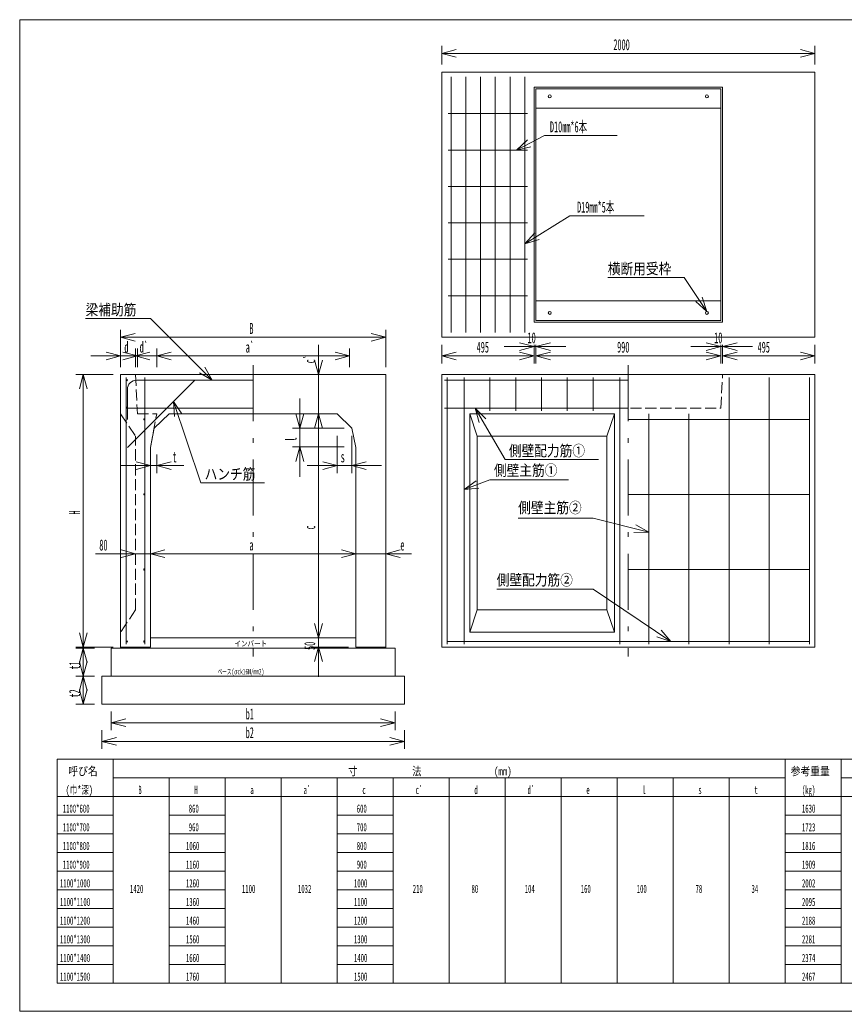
# Model space of a CAD drawing. Units: millimetres, scale not verified. Extents: x 255 to 7715, y 190 to 5500.
# Drawn here: x 255 to 4671, y 190 to 5500 of the extents above; entities that cross this region are included whole.
import ezdxf
from ezdxf.enums import TextEntityAlignment as Align

# ---------------------------------------------------------------- set-up
doc = ezdxf.new("R2010")
doc.units = ezdxf.units.MM
doc.header["$LTSCALE"] = 10
doc.linetypes.add('USER1', pattern=[8, 6, -2])
doc.linetypes.add('USER2', pattern=[50.5, 30, -9, 2.5, -9])
for name, color, linetype, lineweight in [('1', 7, 'Continuous', 18), ('10', 3, 'Continuous', 18), ('17', 7, 'Continuous', 18), ('18', 7, 'Continuous', 18)]:
    doc.layers.add(name, color=color, linetype=linetype, lineweight=lineweight)
doc.styles.add('ＭＳ ゴシック', font='')
doc.styles.get('ＭＳ ゴシック').set_extended_font_data('MS Gothic')

msp = doc.modelspace()

# ---------------------------------------------------------------- linework, layer by layer
at = {"layer": '1'}
for p, q in [((255, 5500), (255, 190)), ((7715, 5500), (255, 5500)), ((2515, 5360), (2515, 5260)), ((2515, 5320), (2592.27, 5340.71)), ((2515, 5320), (4515, 5320)), ((2515, 5320), (2592.27, 5299.29)), ((4515, 5320), (4437.73, 5340.71)), ((4515, 5320), (4437.73, 5299.29)), ((4515, 5360), (4515, 5260)), ((2515, 5220), (4515, 5220)), ((2515, 4580), (2515, 5220)), ((4515, 5220), (4515, 4580)), ((3010, 5140), (4010, 5140)), ((3010, 4580), (3010, 5140)), ((3020, 5130), (4010, 5130)), ((3020, 4580), (3020, 5130)), ((4010, 5140), (4020, 5140)), ((4010, 5130), (4010, 4580)), ((4020, 5140), (4020, 4580)), ((3020, 5026), (4010, 5026)), ((2515, 4450), (2515, 4580)), ((3010, 4580), (3010, 4450)), ((3020, 4450), (3020, 4580)), ((4010, 4450), (4010, 4580)), ((4020, 4580), (4020, 4450)), ((4515, 4450), (4515, 4580)), ((2515, 3800), (2515, 4450)), ((3010, 3880), (3010, 4450)), ((3020, 3890), (3020, 4450)), ((4010, 4450), (4010, 3890)), ((4020, 4450), (4020, 3880)), ((4515, 4450), (4515, 3800)), ((3815, 4120), (3405, 4120)), ((3936, 3938), (3815, 4120)), ((4010, 3994), (3020, 3994)), ((3936, 3938), (3875.98, 3990.89)), ((3936, 3938), (3910.46, 4013.81)), ((955, 3900), (607.42, 3900)), ((1286.15, 3570), (955, 3900)), ((4020, 3880), (3010, 3880)), ((4010, 3890), (3020, 3890)), ((795, 3840), (795, 3640)), ((2215, 3840), (2215, 3640)), ((795, 3800), (872.27, 3820.71)), ((795, 3800), (2215, 3800)), ((795, 3800), (872.27, 3779.29)), ((2215, 3800), (2137.73, 3820.71)), ((2215, 3800), (2137.73, 3779.29)), ((4515, 3800), (2515, 3800)), ((3010, 3750), (2932.73, 3770.71)), ((3020, 3750), (3097.27, 3770.71)), ((4010, 3750), (3932.73, 3770.71)), ((4020, 3750), (4097.27, 3770.71)), ((795, 3700), (717.73, 3720.71)), ((795, 3740), (795, 3640)), ((885, 3700), (807.73, 3720.71)), ((875, 3740), (875, 3640)), ((875, 3700), (952.27, 3720.71)), ((885, 3740), (885, 3640)), ((989, 3740), (989, 3640)), ((989, 3740), (989, 3640)), ((989, 3700), (1066.27, 3720.71)), ((989, 3700), (1066.27, 3720.71)), ((1855, 3230), (1855, 3760)), ((2021, 3700), (1943.73, 3720.71)), ((2021, 3740), (2021, 3640)), ((2515, 3660), (2515, 3760)), ((2515, 3700), (2592.27, 3720.71)), ((2850, 3750), (3180, 3750)), ((3010, 3750), (2932.73, 3729.29)), ((3010, 3700), (2932.73, 3720.71)), ((3010, 3660), (3010, 3760)), ((3010, 3710), (3010, 3760)), ((3020, 3660), (3020, 3760)), ((3020, 3710), (3020, 3760)), ((3020, 3750), (3097.27, 3729.29)), ((3020, 3700), (3097.27, 3720.71)), ((3850, 3750), (4180, 3750)), ((4010, 3750), (3932.73, 3729.29)), ((4010, 3700), (3932.73, 3720.71)), ((4010, 3660), (4010, 3760)), ((4010, 3710), (4010, 3760)), ((4020, 3660), (4020, 3760)), ((4020, 3710), (4020, 3760)), ((4020, 3750), (4097.27, 3729.29)), ((4020, 3700), (4097.27, 3720.71)), ((4515, 3700), (4437.73, 3720.71)), ((4515, 3660), (4515, 3760)), ((635, 3700), (1035, 3700)), ((795, 3700), (717.73, 3679.29)), ((725, 3700), (1149, 3700)), ((885, 3700), (807.73, 3679.29)), ((875, 3700), (952.27, 3679.29)), ((989, 3700), (1066.27, 3679.29)), ((989, 3700), (2021, 3700)), ((989, 3700), (1066.27, 3679.29)), ((1855, 3600), (1834.29, 3677.27)), ((1855, 3600), (1875.71, 3677.27)), ((2021, 3700), (1943.73, 3679.29)), ((2515, 3700), (3010, 3700)), ((2515, 3700), (2592.27, 3679.29)), ((3010, 3700), (2932.73, 3679.29)), ((3020, 3700), (4010, 3700)), ((3020, 3700), (3097.27, 3679.29)), ((4010, 3700), (3932.73, 3679.29)), ((4020, 3700), (4515, 3700)), ((4020, 3700), (4097.27, 3679.29)), ((4515, 3700), (4437.73, 3679.29)), ((1286.15, 3570), (1246.03, 3639.21)), ((555, 3600), (755, 3600)), ((595, 3600), (574.29, 3522.73)), ((595, 3600), (595, 2140)), ((595, 3600), (615.71, 3522.73)), ((795, 3600), (2215, 3600)), ((795, 2756), (795, 3600)), ((1192.57, 3570), (831.57, 3209)), ((1505, 3570), (881, 3570)), ((1286.15, 3570), (1216.8, 3609.88)), ((2215, 3600), (2215, 2756)), ((4065, 3600), (2515, 3600)), ((2515, 2770), (2515, 3600)), ((2773.3, 3585), (2773.3, 3405)), ((2911.6, 3405), (2911.6, 3585)), ((3049.9, 3585), (3049.9, 3405)), ((3188.2, 3405), (3188.2, 3585)), ((3326.5, 3585), (3326.5, 3405)), ((4057.31, 3600), (4119.53, 3600)), ((4515, 3600), (4115, 3600)), ((4515, 2770), (4515, 3600)), ((831, 3520), (831, 3360)), ((1078.17, 3455.6), (1225, 3020)), ((1078.17, 3455.6), (1122.47, 3388.98)), ((1078.17, 3455.6), (1083.23, 3375.76)), ((1755, 3472), (1755, 3052)), ((974.35, 3312), (1055, 3390)), ((1055, 3390), (1955, 3390)), ((1755, 3312), (1734.29, 3389.27)), ((1755, 3312), (1775.71, 3389.27)), ((1855, 3390), (1834.29, 3312.73)), ((1855, 3390), (1834.29, 3312.73)), ((1855, 3390), (1855, 2190)), ((1855, 3390), (1875.71, 3312.73)), ((1855, 3390), (1875.71, 3312.73)), ((2033, 3312), (1955, 3390)), ((2665, 3390), (2705, 3270)), ((2665, 3390), (3440, 3390)), ((2665, 2756), (2665, 3390)), ((3400, 3270), (3440, 3390)), ((3440, 3390), (3440, 2756)), ((955, 3209), (974.35, 3312)), ((1715, 3312), (1993, 3312)), ((2055, 3209), (2033, 3312)), ((1955, 3072), (1955, 3272)), ((2033, 3072), (2033, 3272)), ((2705, 3270), (3400, 3270)), ((2705, 2756), (2705, 3270)), ((3400, 3270), (3400, 2756)), ((955, 2756), (955, 3209)), ((1715, 3212), (1993, 3212)), ((1755, 3212), (1734.29, 3134.73)), ((1755, 3212), (1775.71, 3134.73)), ((2055, 2756), (2055, 3209)), ((955.56, 3072), (955.56, 3172)), ((989, 3072), (989, 3172)), ((795.56, 3112), (1133.19, 3112)), ((955.56, 3112), (878.29, 3132.71)), ((955.56, 3112), (878.29, 3091.29)), ((989, 3112), (1066.27, 3132.71)), ((989, 3112), (1066.27, 3091.29)), ((1795, 3112), (2193, 3112)), ((1955, 3112), (1877.73, 3132.71)), ((1955, 3112), (1877.73, 3091.29)), ((2033, 3112), (2110.27, 3132.71)), ((2033, 3112), (2110.27, 3091.29)), ((1225, 3020), (1565, 3020)), ((2515, 2756), (2515, 2770)), ((4515, 2756), (4515, 2770)), ((795, 2340), (795, 2756)), ((955, 2756), (955, 2340)), ((2055, 2340), (2055, 2756)), ((2215, 2756), (2215, 2340)), ((2515, 2340), (2515, 2756)), ((2665, 2756), (2665, 2340)), ((2705, 2340), (2705, 2756)), ((3400, 2340), (3400, 2756)), ((3440, 2756), (3440, 2340)), ((4515, 2340), (4515, 2756)), ((875, 2640), (797.73, 2660.71)), ((955, 2640), (1032.27, 2660.71)), ((955, 2640), (1032.27, 2660.71)), ((2055, 2640), (1977.73, 2660.71)), ((2055, 2640), (1977.73, 2660.71)), ((2215, 2640), (2292.27, 2660.71)), ((1115, 2640), (660.96, 2640)), ((875, 2640), (797.73, 2619.29)), ((2055, 2640), (955, 2640)), ((955, 2640), (1032.27, 2619.29)), ((955, 2640), (1032.27, 2619.29)), ((1895, 2640), (2353.63, 2640)), ((2055, 2640), (1977.73, 2619.29)), ((2055, 2640), (1977.73, 2619.29)), ((2215, 2640), (2292.27, 2619.29)), ((795, 2240), (795, 2406)), ((955, 2240), (955, 2406)), ((2055, 2240), (2055, 2406)), ((2215, 2406), (2215, 2240)), ((2515, 2240), (2515, 2406)), ((2665, 2220), (2665, 2406)), ((2705, 2340), (2705, 2406)), ((3400, 2406), (3400, 2340)), ((3440, 2406), (3440, 2220)), ((4515, 2240), (4515, 2406)), ((1855, 2350), (1855, 1980)), ((2705, 2340), (2665, 2220)), ((3400, 2340), (2705, 2340)), ((3400, 2340), (3440, 2220)), ((795, 2140), (795, 2240)), ((955, 2140), (955, 2240)), ((1855, 2190), (1834.29, 2267.27)), ((1855, 2190), (1834.29, 2267.27)), ((1855, 2190), (1875.71, 2267.27)), ((1855, 2190), (1875.71, 2267.27)), ((2055, 2240), (2055, 2140)), ((2215, 2140), (2215, 2240)), ((2515, 2140), (2515, 2240)), ((4515, 2140), (4515, 2240)), ((595, 2140), (574.29, 2217.27)), ((595, 2140), (615.71, 2217.27)), ((1815, 2190), (2015, 2190)), ((3440, 2220), (2665, 2220)), ((555, 2140), (755, 2140)), ((555, 2135), (655, 2135)), ((595, 2135), (574.29, 2057.73)), ((595, 2135), (595, 1985)), ((595, 2135), (615.71, 2057.73)), ((795, 2140), (955, 2140)), ((1815, 2140), (2015, 2140)), ((1855, 2140), (1834.29, 2062.73)), ((1855, 2140), (1875.71, 2062.73)), ((2055, 2140), (2215, 2140)), ((2515, 2140), (4515, 2140)), ((595, 1985), (574.29, 2062.27)), ((595, 1985), (615.71, 2062.27)), ((555, 1985), (655, 1985)), ((555, 1985), (655, 1985)), ((595, 1985), (574.29, 1907.73)), ((595, 1985), (595, 1835)), ((595, 1985), (615.71, 1907.73)), ((595, 1835), (574.29, 1912.27)), ((595, 1835), (615.71, 1912.27)), ((555, 1835), (655, 1835)), ((745, 1695), (745, 1795)), ((745, 1735), (822.27, 1755.71)), ((2265, 1735), (2187.73, 1755.71)), ((2265, 1695), (2265, 1795)), ((745, 1735), (2265, 1735)), ((745, 1735), (822.27, 1714.29)), ((2265, 1735), (2187.73, 1714.29)), ((695, 1595), (695, 1695)), ((695, 1635), (772.27, 1655.71)), ((2315, 1635), (2237.73, 1655.71)), ((2315, 1595), (2315, 1695)), ((695, 1635), (2315, 1635)), ((695, 1635), (772.27, 1614.29)), ((2315, 1635), (2237.73, 1614.29)), ((455, 1540), (5855, 1540)), ((455, 440), (455, 1540)), ((5855, 1540), (455, 1540)), ((455, 1540), (455, 340)), ((755, 1540), (755, 440)), ((755, 1540), (755, 440)), ((4355, 1540), (4355, 440)), ((4655, 440), (4655, 1540)), ((755, 1440), (4355, 1440)), ((1055, 1440), (1055, 440)), ((1355, 440), (1355, 1440)), ((1655, 1440), (1655, 440)), ((1955, 440), (1955, 1440)), ((2255, 1440), (2255, 440)), ((2555, 440), (2555, 1440)), ((2855, 1440), (2855, 440)), ((3155, 440), (3155, 1440)), ((3455, 440), (3455, 1440)), ((3755, 440), (3755, 1440)), ((4055, 440), (4055, 1440)), ((4655, 1440), (5255, 1440)), ((455, 1340), (5855, 1340)), ((455, 1340), (5855, 1340)), ((455, 1240), (755, 1240)), ((1055, 1240), (1355, 1240)), ((1955, 1240), (2255, 1240)), ((4355, 1240), (4655, 1240)), ((455, 1140), (755, 1140)), ((1055, 1140), (1355, 1140)), ((2255, 1140), (1955, 1140)), ((4355, 1140), (4655, 1140)), ((455, 1040), (755, 1040)), ((1055, 1040), (1355, 1040)), ((1955, 1040), (2255, 1040)), ((4355, 1040), (4655, 1040)), ((455, 940), (755, 940)), ((1355, 940), (1055, 940)), ((2255, 940), (1955, 940)), ((4655, 940), (4355, 940)), ((455, 840), (755, 840)), ((1055, 840), (1355, 840)), ((1955, 840), (2255, 840)), ((4355, 840), (4655, 840)), ((455, 740), (755, 740)), ((1355, 740), (1055, 740)), ((2255, 740), (1955, 740)), ((4655, 740), (4355, 740)), ((455, 640), (755, 640)), ((1055, 640), (1355, 640)), ((1955, 640), (2255, 640)), ((4355, 640), (4655, 640)), ((455, 540), (755, 540)), ((1355, 540), (1055, 540)), ((2255, 540), (1955, 540)), ((4655, 540), (4355, 540)), ((455, 440), (755, 440)), ((755, 340), (755, 440)), ((1055, 440), (1355, 440)), ((1055, 340), (1055, 440)), ((1355, 440), (1355, 340)), ((1655, 340), (1655, 440)), ((1955, 440), (2255, 440)), ((1955, 440), (1955, 340)), ((2255, 440), (2255, 340)), ((2555, 440), (2555, 340)), ((2855, 340), (2855, 440)), ((3155, 440), (3155, 340)), ((3455, 440), (3455, 340)), ((3755, 340), (3755, 440)), ((4055, 440), (4055, 340)), ((4355, 440), (4655, 440)), ((4355, 340), (4355, 440)), ((4655, 440), (4655, 340)), ((455, 340), (5855, 340)), ((255, 190), (7715, 190))]:
    msp.add_line(p, q, dxfattribs=at)
at = {"layer": '1', "linetype": 'USER2'}
for p, q in [((1505, 3650), (1505, 2090)), ((3515, 3650), (3515, 2090))]:
    msp.add_line(p, q, dxfattribs=at)
at = {"layer": '1', "linetype": 'USER1'}
for p, q in [((875, 3600), (885, 3390)), ((4010, 3420), (4020, 3600)), ((3525.86, 3420), (4010, 3420)), ((795, 3390), (875, 3270)), ((885, 3390), (989, 3390)), ((955, 3209), (989, 3390)), ((875, 2340), (875, 3270)), ((875, 2340), (795, 2220))]:
    msp.add_line(p, q, dxfattribs=at)
at = {"layer": '1'}
for centre in [(3094, 5090), (3936, 5090), (3094, 3930), (3936, 3930)]:
    msp.add_circle(centre, 8, dxfattribs=at)
msp.add_arc((881, 3520), 50, 90, 180, dxfattribs=at)
at = {"layer": '10'}
for p, q in [((2565, 5195), (2565, 4580)), ((2644, 5195), (2644, 4580)), ((2723, 4580), (2723, 5195)), ((2802.1, 4580), (2802.1, 5195)), ((2881.1, 4580), (2881.1, 5195)), ((2960.1, 4580), (2960.1, 5195)), ((2550, 4997.5), (2975, 4997.5)), ((2915, 4802.5), (3065, 4880)), ((2915, 4802.5), (2974.15, 4856.37)), ((3065, 4880), (3455, 4880)), ((2550, 4802.5), (2975, 4802.5)), ((2915, 4802.5), (2993.16, 4819.58)), ((2565, 4450), (2565, 4665.7)), ((2644, 4665.7), (2644, 4450)), ((2723, 4450), (2723, 4665.7)), ((2802.1, 4450), (2802.1, 4665.7)), ((2881.1, 4450), (2881.1, 4665.7)), ((2960.1, 4665.7), (2960.1, 4460)), ((2550, 4607.5), (2975, 4607.5)), ((2550, 4412.5), (2975, 4412.5)), ((2565, 4450), (2565, 3825)), ((2644, 4450), (2644, 3825)), ((2723, 3825), (2723, 4450)), ((2802.1, 3825), (2802.1, 4450)), ((2881.1, 3825), (2881.1, 4450)), ((2960.1, 4460), (2960.1, 4450)), ((2960.1, 3825), (2960.1, 4450)), ((2960.1, 4300), (3201.74, 4450)), ((3201.74, 4450), (3600.64, 4450)), ((2960.1, 4300), (3014.83, 4358.35)), ((2960.1, 4300), (3036.67, 4323.16)), ((2550, 4217.5), (2975, 4217.5)), ((2550, 4022.5), (2975, 4022.5)), ((1505, 3420), (825, 3420)), ((695, 1835), (695, 1985)), ((695, 1985), (745, 1985)), ((2265, 1985), (2315, 1985)), ((2315, 1985), (2315, 1835)), ((2315, 1835), (695, 1835))]:
    msp.add_line(p, q, dxfattribs=at)
at = {"layer": '17'}
for p, q in [((925, 3585), (925, 2155)), ((4055, 3585), (4055, 3570)), ((4055, 2756), (4055, 3570)), ((4270, 3570), (4270, 3585)), ((4270, 3570), (4270, 2756)), ((4485, 3570), (4485, 3585)), ((4485, 3570), (4485, 2756)), ((3515, 3360), (4485, 3360)), ((3625, 2756), (3625, 3390)), ((3840, 3390), (3840, 2756)), ((3515, 2958), (4485, 2958)), ((3326.5, 2830), (2925, 2830)), ((3625, 2756), (3326.5, 2830)), ((3625, 2756), (3554.98, 2794.69)), ((3625, 2756), (3545.01, 2754.5)), ((3625, 2340), (3625, 2756)), ((3840, 2756), (3840, 2340)), ((4055, 2340), (4055, 2756)), ((4270, 2756), (4270, 2340)), ((4485, 2756), (4485, 2340)), ((3515, 2556), (4485, 2556)), ((3326.5, 2450), (2809.9, 2450)), ((3742.7, 2170), (3326.5, 2450)), ((3625, 2270), (3625, 2406)), ((3840, 2406), (3840, 2270)), ((4055, 2270), (4055, 2406)), ((4270, 2406), (4270, 2270)), ((4485, 2406), (4485, 2270)), ((3625, 2155), (3625, 2270)), ((3742.7, 2170), (3690.15, 2230.31)), ((3840, 2155), (3840, 2270)), ((4055, 2155), (4055, 2270)), ((4270, 2155), (4270, 2270)), ((4485, 2155), (4485, 2270)), ((3742.7, 2170), (3667.03, 2195.95)), ((795, 2135), (745, 2135)), ((745, 2135), (745, 1985)), ((2215, 2135), (2265, 2135)), ((2265, 2135), (2265, 1985)), ((4485, 2170), (3515, 2170)), ((745, 1985), (2265, 1985))]:
    msp.add_line(p, q, dxfattribs=at)
for centre in [(922, 3360), (922, 2958), (922, 2556), (922, 2170)]:
    msp.add_circle(centre, 3, dxfattribs=at)
at = {"layer": '18'}
for p, q in [((825, 3585), (825, 2155)), ((2530, 3570), (2545, 3570)), ((2545, 3570), (2545, 3585)), ((2545, 3570), (3515, 3570)), ((2545, 3570), (2545, 2756)), ((2635, 3585), (2635, 3570)), ((2635, 2756), (2635, 3570)), ((3470, 3585), (3470, 3570)), ((3470, 3570), (3470, 2756)), ((2530, 3420), (2545, 3420)), ((3515, 3420), (2545, 3420)), ((2695, 3420), (2855, 3145)), ((2695, 3420), (2751.76, 3363.62)), ((2695, 3420), (2715.96, 3342.8)), ((2855, 3145), (3355, 3145)), ((2635, 2984.12), (2773.3, 3036.56)), ((2635, 2984.12), (2699.91, 3030.88)), ((2773.3, 3036.56), (3195, 3036.56)), ((2635, 2984.12), (2714.6, 2992.16)), ((2545, 2340), (2545, 2756)), ((2635, 2756), (2635, 2340)), ((3470, 2340), (3470, 2756)), ((825, 2406), (825, 2270)), ((2545, 2406), (2545, 2270)), ((2635, 2270), (2635, 2406)), ((3470, 2406), (3470, 2270)), ((2545, 2155), (2545, 2270)), ((2635, 2155), (2635, 2270)), ((3470, 2155), (3470, 2270)), ((955, 2190), (2055, 2190)), ((795, 2140), (795, 2135)), ((795, 2135), (2215, 2135)), ((2215, 2135), (2215, 2140)), ((2545, 2170), (3515, 2170))]:
    msp.add_line(p, q, dxfattribs=at)
for centre in [(828, 3570), (827.98, 3423), (828, 2170)]:
    msp.add_circle(centre, 3, dxfattribs=at)

# ---------------------------------------------------------------- texts
at = {"layer": '1', "style": 'ＭＳ ゴシック'}
for s, height, width, p in [('2000', 58.65, 0.5, (3435, 5320)), ('横断用受枠', 58.65, 0.85, (3405, 4120)), ('梁補助筋', 58.65, 0.85, (607.42, 3900)), ('B', 58.65, 0.5, (1485, 3800)), ('10', 58.65, 0.5, (2975, 3750)), ('10', 58.65, 0.5, (3975, 3750)), ('d', 58.65, 0.5, (815, 3700)), ('d`', 58.65, 0.5, (897, 3700)), ('a`', 58.65, 0.5, (1465, 3700)), ('495', 58.65, 0.5, (2702.5, 3700)), ('990', 58.65, 0.5, (3455, 3700)), ('495', 58.65, 0.5, (4207.5, 3700)), ('t', 58.65, 0.5, (1073.19, 3112)), ('s', 58.65, 0.5, (1974, 3112)), ('ハンチ筋', 58.65, 0.85, (1245, 3020)), ('80', 58.65, 0.5, (680.96, 2640)), ('a', 58.65, 0.5, (1485, 2640)), ('e', 58.65, 0.5, (2293.63, 2640)), ('b1', 58.65, 0.5, (1465, 1735)), ('b2', 58.65, 0.5, (1465, 1635)), ('呼び名', 43.99, 0.85, (515, 1440)), ('寸\u3000\u3000    \u3000\u3000法\u3000        \u3000\u3000\u3000(mm)', 43.99, 0.8, (2015, 1440)), ('参考重量', 43.99, 0.85, (4385, 1440)), ('(巾*深)', 43.99, 0.65, (500, 1340)), ('B', 43.99, 0.5, (890, 1340)), ('H', 43.99, 0.5, (1190, 1340)), ('a', 43.99, 0.5, (1490, 1340)), ('a`', 43.99, 0.5, (1775, 1340)), ('c', 43.99, 0.5, (2090, 1340)), ('c`', 43.99, 0.5, (2375, 1340)), ('d', 43.99, 0.5, (2690, 1340)), ('d`', 43.99, 0.5, (2975, 1340)), ('e', 43.99, 0.5, (3290, 1340)), ('l', 43.99, 0.5, (3590, 1340)), ('s', 43.99, 0.5, (3890, 1340)), ('t', 43.99, 0.5, (4190, 1340)), ('(kg)', 43.99, 0.5, (4445, 1340)), ('1100*600', 43.99, 0.5, (485, 1240)), ('860', 43.99, 0.5, (1160, 1240)), ('600', 43.99, 0.5, (2060, 1240)), ('1630', 43.99, 0.5, (4445, 1240)), ('1100*700', 43.99, 0.5, (485, 1140)), ('960', 43.99, 0.5, (1160, 1140)), ('700', 43.99, 0.5, (2060, 1140)), ('1723', 43.99, 0.5, (4445, 1140)), ('1100*800', 43.99, 0.5, (485, 1040)), ('1060', 43.99, 0.5, (1145, 1040)), ('800', 43.99, 0.5, (2060, 1040)), ('1816', 43.99, 0.5, (4445, 1040)), ('1100*900', 43.99, 0.5, (485, 940)), ('1160', 43.99, 0.5, (1145, 940)), ('900', 43.99, 0.5, (2060, 940)), ('1909', 43.99, 0.5, (4445, 940)), ('1100*1000', 43.99, 0.5, (470, 840)), ('1420', 43.99, 0.5, (845, 810)), ('1260', 43.99, 0.5, (1145, 840)), ('1100', 43.99, 0.5, (1445, 810)), ('1032', 43.99, 0.5, (1745, 810)), ('1000', 43.99, 0.5, (2045, 840)), ('210', 43.99, 0.5, (2360, 810)), ('80', 43.99, 0.5, (2675, 810)), ('104', 43.99, 0.5, (2960, 810)), ('160', 43.99, 0.5, (3260, 810)), ('100', 43.99, 0.5, (3560, 810)), ('78', 43.99, 0.5, (3875, 810)), ('34', 43.99, 0.5, (4175, 810)), ('2002', 43.99, 0.5, (4445, 840)), ('1100*1100', 43.99, 0.5, (470, 740)), ('1360', 43.99, 0.5, (1145, 740)), ('1100', 43.99, 0.5, (2045, 740)), ('2095', 43.99, 0.5, (4445, 740)), ('1100*1200', 43.99, 0.5, (470, 640)), ('1460', 43.99, 0.5, (1145, 640)), ('1200', 43.99, 0.5, (2045, 640)), ('2188', 43.99, 0.5, (4445, 640)), ('1100*1300', 43.99, 0.5, (470, 540)), ('1560', 43.99, 0.5, (1145, 540)), ('1300', 43.99, 0.5, (2045, 540)), ('2281', 43.99, 0.5, (4445, 540)), ('1100*1400', 43.99, 0.5, (470, 440)), ('1660', 43.99, 0.5, (1145, 440)), ('1400', 43.99, 0.5, (2045, 440)), ('2374', 43.99, 0.5, (4445, 440)), ('1100*1500', 43.99, 0.5, (470, 340)), ('1760', 43.99, 0.5, (1145, 340)), ('1500', 43.99, 0.5, (2045, 340)), ('2467', 43.99, 0.5, (4445, 340))]:
    msp.add_text(s, height=height, dxfattribs=dict(at, width=width)).set_placement(p, align=Align.BOTTOM_LEFT)
at = {"layer": '1', "style": 'ＭＳ ゴシック', "width": 0.5}
for s, p in [('c`', (1855, 3660)), ('l', (1755, 3242)), ('H', (595, 2850)), ('c', (1855, 2770)), ('50', (1855, 2125)), ('t1', (595, 2020)), ('t2', (595, 1870))]:
    msp.add_text(s, height=58.65, rotation=90, dxfattribs=at).set_placement(p, align=Align.BOTTOM_LEFT)
at = {"layer": '10', "color": 7, "style": 'ＭＳ ゴシック', "width": 0.55}
for s, p in [('D10mm*6本', (3095, 4880)), ('D19mm*5本', (3240.64, 4450))]:
    msp.add_text(s, height=58.65, dxfattribs=at).set_placement(p, align=Align.BOTTOM_LEFT)
at = {"layer": '17', "style": 'ＭＳ ゴシック'}
for s, height, width, p in [('側壁主筋②', 58.65, 0.85, (2925, 2840)), ('側壁配力筋②', 58.65, 0.85, (2809.9, 2452.85)), ('ベース(σck16N/mm2)', 29.33, 0.6, (1315, 1985))]:
    msp.add_text(s, height=height, dxfattribs=dict(at, width=width)).set_placement(p, align=Align.BOTTOM_LEFT)
at = {"layer": '18', "style": 'ＭＳ ゴシック', "width": 0.85}
for s, height, p in [('側壁配力筋①', 58.65, (2875, 3145)), ('側壁主筋①', 58.65, (2795, 3040)), ('インバート', 29.33, (1405, 2135))]:
    msp.add_text(s, height=height, dxfattribs=at).set_placement(p, align=Align.BOTTOM_LEFT)

doc.saveas('drawing.dxf')
